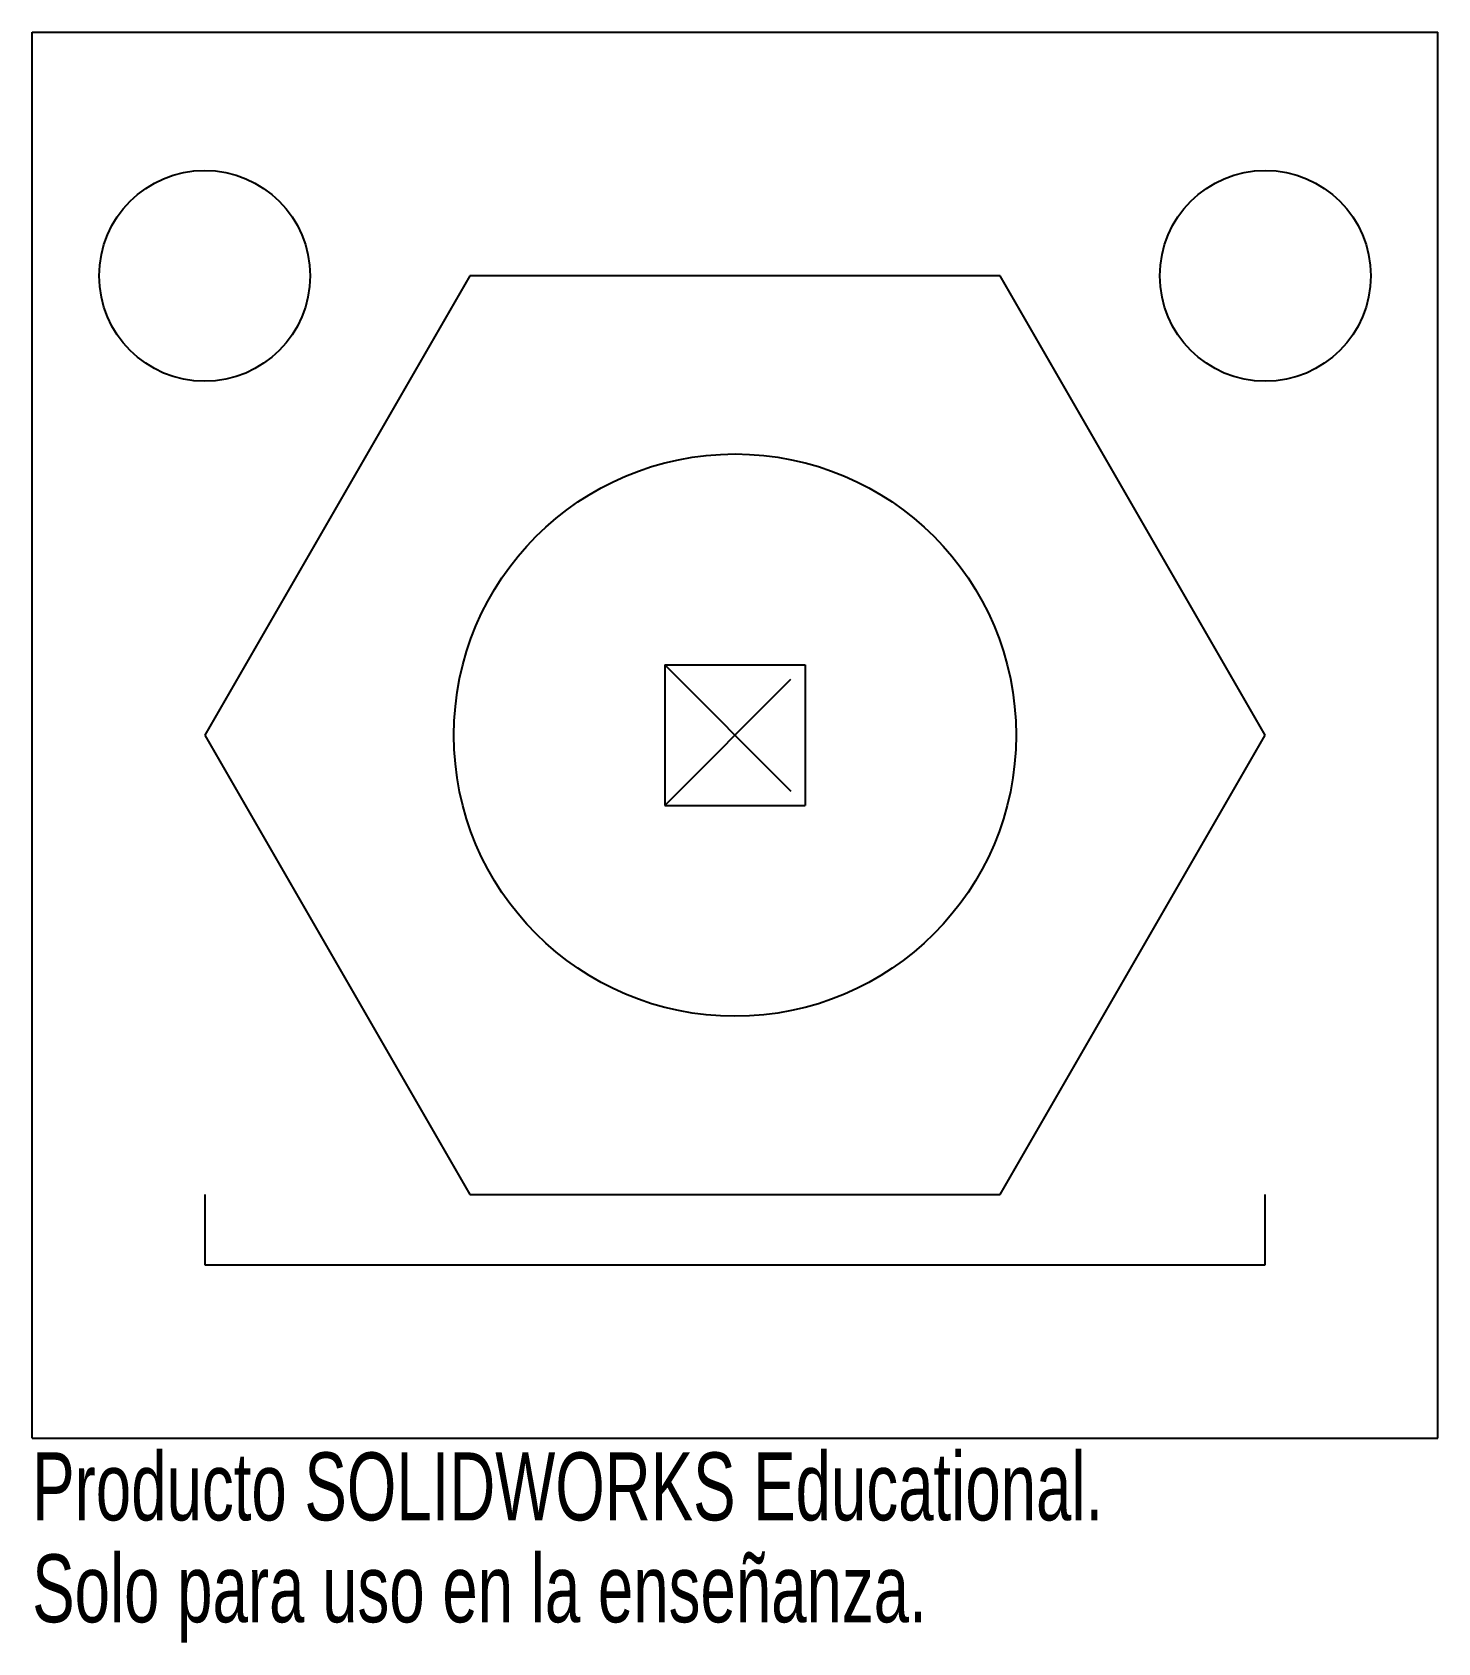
# Model space of a CAD drawing. Header units: millimetres. Extents: x -50 to 50, y -65 to 50.
import ezdxf

# ---------------------------------------------------------------- set-up
doc = ezdxf.new("R2010")
doc.units = ezdxf.units.MM
doc.header["$PDSIZE"] = -1
doc.linetypes.add('CENTERX2', pattern=[20.32, 12.7, -2.54, 2.54, -2.54])
doc.styles.add('SLDTEXTSTYLE0', font='TXT', dxfattribs={"width": 0.7})

msp = doc.modelspace()

# ---------------------------------------------------------------- linework, layer by layer
at = {"color": 7, "linetype": 'Continuous'}
for p, q in [((-50, -50), (-50, 50)), ((-50, 50), (50, 50)), ((50, -50), (50, 50)), ((-18.86, 32.67), (-37.73, 0)), ((18.86, 32.67), (-18.86, 32.67)), ((37.73, 0), (18.86, 32.67)), ((-5, 5), (5, 5)), ((-5, 5), (-5, -5)), ((5, 5), (5, -5)), ((-37.73, 0), (-18.86, -32.67)), ((18.86, -32.67), (37.73, 0)), ((-5, -5), (5, -5)), ((-37.73, -32.67), (-37.73, -37.67)), ((-18.86, -32.67), (18.86, -32.67)), ((37.73, -37.67), (37.73, -32.67)), ((-37.73, -37.67), (37.73, -37.67)), ((-50, -50), (50, -50))]:
    msp.add_line(p, q, dxfattribs=at)
at = {"color": 7, "linetype": 'CENTERX2'}
for p, q in [((-5, 5), (5, -5)), ((-5, -5), (5, 5))]:
    msp.add_line(p, q, dxfattribs=at)
at = {"color": 7, "linetype": 'Continuous'}
for centre, radius in [((-37.73, 32.67), 7.5), ((37.73, 32.67), 7.5), ((0, 0), 20)]:
    msp.add_circle(centre, radius, dxfattribs=at)
msp.add_point((0, 0), dxfattribs=at)

# ---------------------------------------------------------------- texts
at = {"color": 7, "linetype": 'Continuous', "char_height": 4.8336, "attachment_point": 1, "style": 'SLDTEXTSTYLE0'}
for s, insert in [('Producto SOLIDWORKS Educational.', (-50, -51.02)), ('Solo para uso en la enseñanza.', (-50, -58.27))]:
    msp.add_mtext(s, dxfattribs=dict(at, insert=insert))

doc.saveas('drawing.dxf')
